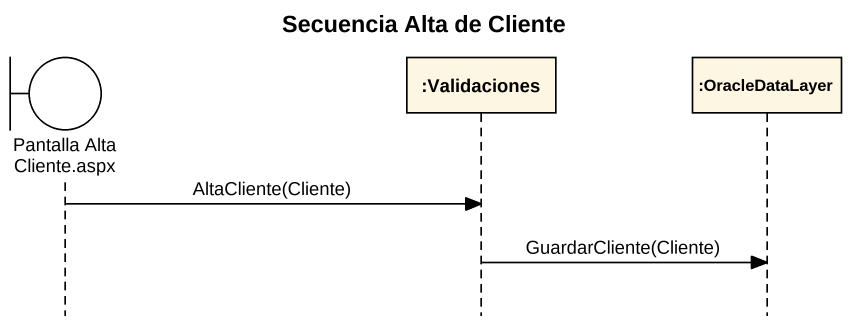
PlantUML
@startuml
title Secuencia Alta de Cliente
hide footbox
boundary "Pantalla Alta Cliente.aspx" as Pantalla_Alta_Cliente_aspx
participant ":Validaciones" as Validaciones
participant ":OracleDataLayer" as OracleDataLayer

Pantalla_Alta_Cliente_aspx -> Validaciones : AltaCliente(Cliente)
Validaciones -> OracleDataLayer : GuardarCliente(Cliente)
@enduml
